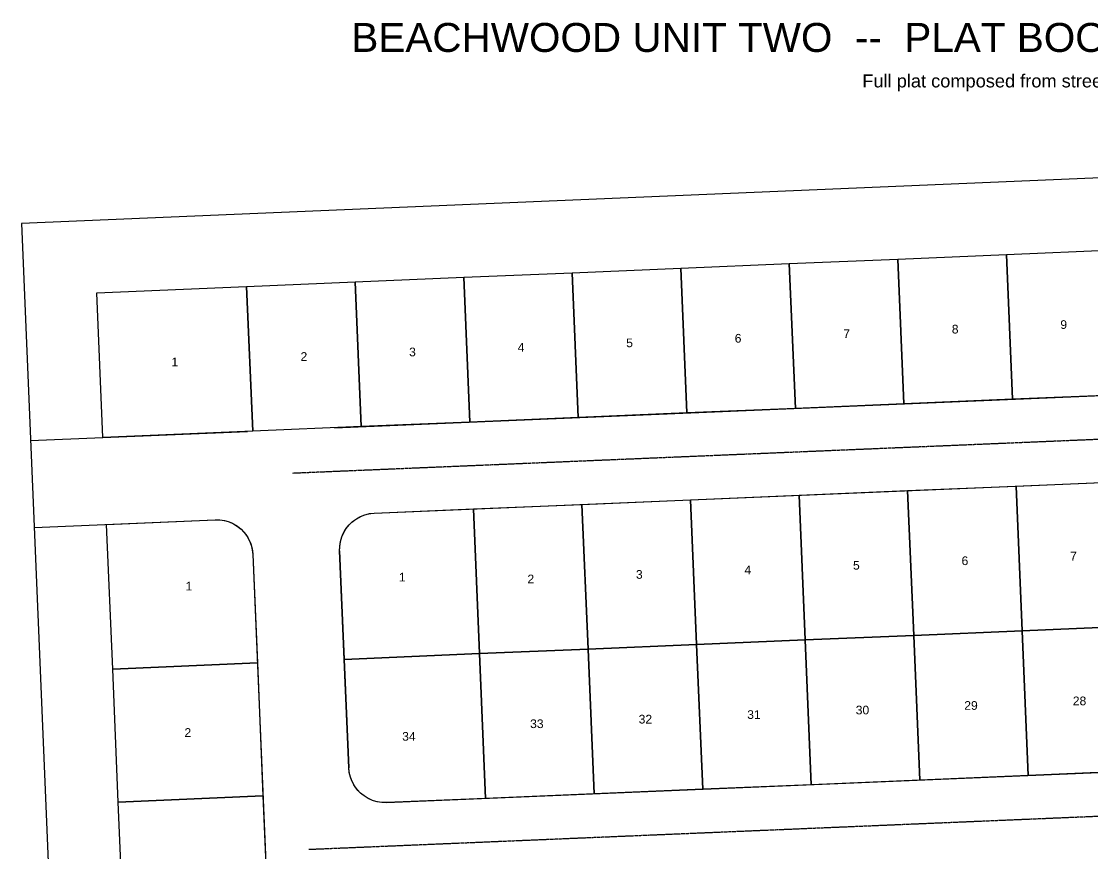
# Model space of a CAD drawing. Extents: x 9813 to 11453, y 7834 to 10312.
# Drawn here: x 9813 to 10552, y 9737 to 10312 of the extents above; entities that cross this region are included whole.
import ezdxf
from ezdxf.enums import TextEntityAlignment as Align

# ---------------------------------------------------------------- set-up
doc = ezdxf.new("R2010")
doc.units = 0
doc.linetypes.add('DASHED', pattern=[0.75, 0.5, -0.25])
for name, color, linetype in [('BOUNDARY', 7, 'CONTINUOUS'), ('CENTERLINE', 8, 'DASHED'), ('FILLET', 6, 'CONTINUOUS'), ('LOT', 4, 'CONTINUOUS'), ('LOT-CURVE', 6, 'CONTINUOUS'), ('LOT-TEXT', 7, 'CONTINUOUS'), ('ROW', 2, 'CONTINUOUS'), ('TITLEBLOCK', 2, 'CONTINUOUS')]:
    doc.layers.add(name, color=color, linetype=linetype)
doc.styles.get("Standard").update_dxf_attribs({"font": 'Arial'})

msp = doc.modelspace()

# ---------------------------------------------------------------- linework, layer by layer
at = {"layer": 'BOUNDARY'}
for p, q in [((11437.517, 10240.6589), (9812.5836, 10172.3173)), ((9812.5952, 10172.2772), (9843.2915, 9442.4225))]:
    msp.add_line(p, q, dxfattribs=at)
at = {"layer": 'CENTERLINE'}
for p, q in [((10000, 10000), (11399.7176, 10058.8695)), ((10010.9255, 9740.2297), (11402.8702, 9798.7722))]:
    msp.add_line(p, q, dxfattribs=at)
at = {"layer": 'FILLET'}
for points in [[(10032.2847, 9946.3092), (10032.3612, 9949.5785), (10032.8639, 9952.8098), (10033.784, 9955.9478), (10035.1058, 9958.9389), (10036.8067, 9961.7319), (10038.8577, 9964.279), (10041.2235, 9966.5365), (10043.8638, 9968.466), (10046.7334, 9970.0343), (10049.7831, 9971.2147), (10052.9608, 9971.9868), (10056.212, 9972.3377)], [(9946.3092, 9967.7153), (9949.5785, 9967.6388), (9952.8098, 9967.1361), (9955.9478, 9966.216), (9958.9389, 9964.8942), (9961.7319, 9963.1933), (9964.279, 9961.1423), (9966.5365, 9958.7765), (9968.466, 9956.1362), (9970.0343, 9953.2666), (9971.2147, 9950.2169), (9971.9868, 9947.0392), (9972.3377, 9943.788)], [(10064.6162, 9772.5143), (10061.347, 9772.5909), (10058.1157, 9773.0935), (10054.9776, 9774.0136), (10051.9865, 9775.3355), (10049.1936, 9777.0364), (10046.6465, 9779.0873), (10044.3889, 9781.4532), (10042.4595, 9784.0935), (10040.8911, 9786.963), (10039.7108, 9790.0127), (10038.9386, 9793.1904), (10038.5878, 9796.4417)]]:
    msp.add_lwpolyline(points, dxfattribs=at)
at = {"layer": 'LOT'}
for points in [[(10492.5917, 10150.8324), (10567.5255, 10153.984)], [(10342.7242, 10144.5293), (10417.6579, 10147.6808)], [(10417.6579, 10147.6808), (10492.5917, 10150.8324)], [(10417.6579, 10147.6808), (10421.86, 10047.7692)], [(10421.86, 10047.7692), (10417.6579, 10147.6808)], [(10492.5917, 10150.8324), (10496.7938, 10050.9207)], [(10496.7938, 10050.9207), (10492.5917, 10150.8324)], [(10192.8567, 10138.2261), (10267.7904, 10141.3777)], [(10267.7904, 10141.3777), (10342.7242, 10144.5293)], [(10267.7904, 10141.3777), (10271.9925, 10041.466)], [(10271.9925, 10041.466), (10267.7904, 10141.3777)], [(10342.7242, 10144.5293), (10346.9263, 10044.6176)], [(10346.9263, 10044.6176), (10342.7242, 10144.5293)], [(9968.0554, 10128.7714), (10042.9892, 10131.923)], [(10042.9892, 10131.923), (10117.9229, 10135.0745)], [(10042.9892, 10131.923), (10047.1913, 10032.0113)], [(10047.1913, 10032.0113), (10042.9892, 10131.923)], [(10117.9229, 10135.0745), (10192.8567, 10138.2261)], [(10117.9229, 10135.0745), (10122.125, 10035.1629)], [(10122.125, 10035.1629), (10117.9229, 10135.0745)], [(10192.8567, 10138.2261), (10197.0588, 10038.3144)], [(10197.0588, 10038.3144), (10192.8567, 10138.2261)], [(9864.6468, 10124.4222), (9968.0554, 10128.7714)], [(9868.8489, 10024.5106), (9864.6468, 10124.4222)], [(9968.0554, 10128.7714), (9972.2575, 10028.8597)], [(9972.2575, 10028.8597), (9968.0554, 10128.7714)], [(10496.7938, 10050.9207), (10421.86, 10047.7692)], [(10571.7275, 10054.0723), (10496.7938, 10050.9207)], [(10346.9263, 10044.6176), (10271.9925, 10041.466)], [(10421.86, 10047.7692), (10346.9263, 10044.6176)], [(10122.125, 10035.1629), (10047.1913, 10032.0113)], [(10197.0588, 10038.3144), (10122.125, 10035.1629)], [(10271.9925, 10041.466), (10197.0588, 10038.3144)], [(9972.2575, 10028.8597), (9868.8489, 10024.5106)], [(10047.1913, 10032.0113), (9972.2575, 10028.8597)], [(10424.3866, 9987.8224), (10499.3203, 9990.974)], [(10499.3203, 9990.974), (10574.2541, 9994.1255)], [(10499.3203, 9990.974), (10503.5224, 9891.0623)], [(10503.5224, 9891.0623), (10499.3203, 9990.974)], [(10274.5191, 9981.5192), (10349.4528, 9984.6708)], [(10349.4528, 9984.6708), (10424.3866, 9987.8224)], [(10349.4528, 9984.6708), (10353.6549, 9884.7591)], [(10353.6549, 9884.7591), (10349.4528, 9984.6708)], [(10424.3866, 9987.8224), (10428.5887, 9887.9107)], [(10428.5887, 9887.9107), (10424.3866, 9987.8224)], [(10124.6515, 9975.2161), (10199.5853, 9978.3677)], [(10199.5853, 9978.3677), (10274.5191, 9981.5192)], [(10199.5853, 9978.3677), (10203.7874, 9878.456)], [(10203.7874, 9878.456), (10199.5853, 9978.3677)], [(10274.5191, 9981.5192), (10278.7212, 9881.6076)], [(10278.7212, 9881.6076), (10274.5191, 9981.5192)], [(10056.212, 9972.3377), (10124.6515, 9975.2161)], [(10124.6515, 9975.2161), (10128.8536, 9875.3044)], [(10128.8536, 9875.3044), (10124.6515, 9975.2161)], [(9871.3755, 9964.5638), (9946.3092, 9967.7153)], [(9875.5776, 9864.6521), (9871.3755, 9964.5638)], [(9972.3377, 9943.788), (9975.4892, 9868.8542)], [(10035.4362, 9871.3755), (10032.2847, 9946.3092)], [(10428.5887, 9887.9107), (10353.6549, 9884.7591)], [(10353.6549, 9884.7591), (10428.5887, 9887.9107)], [(10503.5224, 9891.0623), (10428.5887, 9887.9107)], [(10428.5887, 9887.9107), (10503.5224, 9891.0623)], [(10428.5887, 9887.9107), (10432.7908, 9787.999)], [(10432.7908, 9787.999), (10428.5887, 9887.9107)], [(10578.4562, 9894.2139), (10503.5224, 9891.0623)], [(10503.5224, 9891.0623), (10578.4562, 9894.2139)], [(10503.5224, 9891.0623), (10507.7245, 9791.1506)], [(10507.7245, 9791.1506), (10503.5224, 9891.0623)], [(10278.7212, 9881.6076), (10203.7874, 9878.456)], [(10203.7874, 9878.456), (10278.7212, 9881.6076)], [(10353.6549, 9884.7591), (10278.7212, 9881.6076)], [(10278.7212, 9881.6076), (10353.6549, 9884.7591)], [(10278.7212, 9881.6076), (10282.9232, 9781.6959)], [(10282.9232, 9781.6959), (10278.7212, 9881.6076)], [(10353.6549, 9884.7591), (10357.857, 9784.8475)], [(10357.857, 9784.8475), (10353.6549, 9884.7591)], [(10128.8536, 9875.3044), (10035.4362, 9871.3755)], [(10035.4362, 9871.3755), (10128.8536, 9875.3044)], [(10203.7874, 9878.456), (10128.8536, 9875.3044)], [(10128.8536, 9875.3044), (10203.7874, 9878.456)], [(10128.8536, 9875.3044), (10133.0557, 9775.3927)], [(10133.0557, 9775.3927), (10128.8536, 9875.3044)], [(10203.7874, 9878.456), (10207.9895, 9778.5443)], [(10207.9895, 9778.5443), (10203.7874, 9878.456)], [(9975.4892, 9868.8542), (9875.5776, 9864.6521)], [(9875.5776, 9864.6521), (9975.4892, 9868.8542)], [(9975.4892, 9868.8542), (9979.3501, 9777.0554)], [(10038.5878, 9796.4417), (10035.4362, 9871.3755)], [(9879.4384, 9772.8533), (9875.5776, 9864.6521)], [(10507.7245, 9791.1506), (10432.7908, 9787.999)], [(10582.6583, 9794.3022), (10507.7245, 9791.1506)], [(10357.857, 9784.8475), (10282.9232, 9781.6959)], [(10432.7908, 9787.999), (10357.857, 9784.8475)], [(9979.3501, 9777.0554), (9879.4384, 9772.8533)], [(9879.4384, 9772.8533), (9979.3501, 9777.0554)], [(9979.3501, 9777.0554), (9983.132, 9687.1348)], [(10207.9895, 9778.5443), (10133.0557, 9775.3927)], [(10282.9232, 9781.6959), (10207.9895, 9778.5443)], [(9883.2203, 9682.9327), (9879.4384, 9772.8533)], [(10133.0557, 9775.3927), (10064.6162, 9772.5143)]]:
    msp.add_lwpolyline(points, dxfattribs=at)
at = {"layer": 'LOT-CURVE'}
for points in [[(10032.2847, 9946.3092), (10032.302, 9948.7625), (10032.5597, 9951.2023), (10033.0552, 9953.6052), (10033.784, 9955.9478), (10034.7388, 9958.2078), (10035.9106, 9960.3632), (10037.2879, 9962.3935), (10038.8577, 9964.279), (10040.6047, 9966.0015), (10042.5121, 9967.5445), (10044.5616, 9968.8931), (10046.7334, 9970.0343), (10049.0066, 9970.9572), (10051.3593, 9971.6528), (10053.7688, 9972.1144), (10056.212, 9972.3377)], [(9946.3092, 9967.7153), (9948.7625, 9967.698), (9951.2023, 9967.4403), (9953.6052, 9966.9448), (9955.9478, 9966.216), (9958.2078, 9965.2612), (9960.3632, 9964.0894), (9962.3935, 9962.7121), (9964.279, 9961.1423), (9966.0015, 9959.3953), (9967.5445, 9957.4879), (9968.8931, 9955.4384), (9970.0343, 9953.2666), (9970.9572, 9950.9934), (9971.6528, 9948.6407), (9972.1144, 9946.2312), (9972.3377, 9943.788)], [(10064.6162, 9772.5143), (10062.1629, 9772.5316), (10059.7231, 9772.7893), (10057.3203, 9773.2849), (10054.9776, 9774.0136), (10052.7177, 9774.9685), (10050.5622, 9776.1402), (10048.532, 9777.5176), (10046.6465, 9779.0873), (10044.924, 9780.8343), (10043.381, 9782.7418), (10042.0324, 9784.7912), (10040.8911, 9786.963), (10039.9683, 9789.2362), (10039.2727, 9791.5889), (10038.811, 9793.9985), (10038.5878, 9796.4417)]]:
    msp.add_lwpolyline(points, dxfattribs=at)
at = {"layer": 'ROW'}
for points in [[(10028.7129, 10031.2341), (11335.1295, 10086.1796)], [(9818.8984, 10022.4097), (9968.7659, 10028.7129)], [(10056.212, 9972.3377), (11334.3623, 10026.0942)], [(9821.4196, 9962.4627), (9946.3092, 9967.7153)], [(9972.3377, 9943.788), (9993.235, 9446.92)], [(10032.2847, 9946.3092), (10038.5878, 9796.4417)], [(10064.6162, 9772.5143), (11338.2821, 9826.0823)]]:
    msp.add_lwpolyline(points, dxfattribs=at)

# ---------------------------------------------------------------- texts
at = {"layer": 'LOT-TEXT'}
for s, p in [('8', (10457.2259, 10099.3008)), ('9', (10532.1596, 10102.4524)), ('6', (10307.3584, 10092.9976)), ('7', (10382.2921, 10096.1492)), ('4', (10157.4908, 10086.6945)), ('5', (10232.4246, 10089.8461)), ('1', (9918.4522, 10076.641)), ('2', (10007.6233, 10080.3913)), ('3', (10082.5571, 10083.5429)), ('5', (10389.0207, 9936.2908)), ('6', (10463.9545, 9939.4423)), ('7', (10538.8882, 9942.5939)), ('3', (10239.1532, 9929.9876)), ('4', (10314.087, 9933.1392)), ('1', (9928.2178, 9921.9147)), ('1', (10075.4876, 9928.1086)), ('2', (10164.2195, 9926.836)), ('28', (10543.0903, 9842.6822)), ('31', (10318.2891, 9833.2275)), ('30', (10393.2228, 9836.3791)), ('29', (10468.1566, 9839.5307)), ('33', (10168.4216, 9826.9244)), ('32', (10243.3553, 9830.0759)), ('2', (9927.4638, 9820.8537)), ('34', (10080.1099, 9818.2057))]:
    msp.add_text(s, height=6, dxfattribs=at).set_placement(p, align=Align.MIDDLE_CENTER)
at = {"layer": 'TITLEBLOCK'}
for s, height, p in [('BEACHWOOD UNIT TWO  --  PLAT BOOK 30, PAGES 82 & 82A, DUVAL COUNTY, FL (1960)', 20, (10632.6129, 10300.6589)), ('Full plat composed from street network + 13 block solvers (210 lots). Not placed: none', 9, (10632.6129, 10270.6589))]:
    msp.add_text(s, height=height, dxfattribs=at).set_placement(p, align=Align.MIDDLE_CENTER)

doc.saveas('drawing.dxf')
